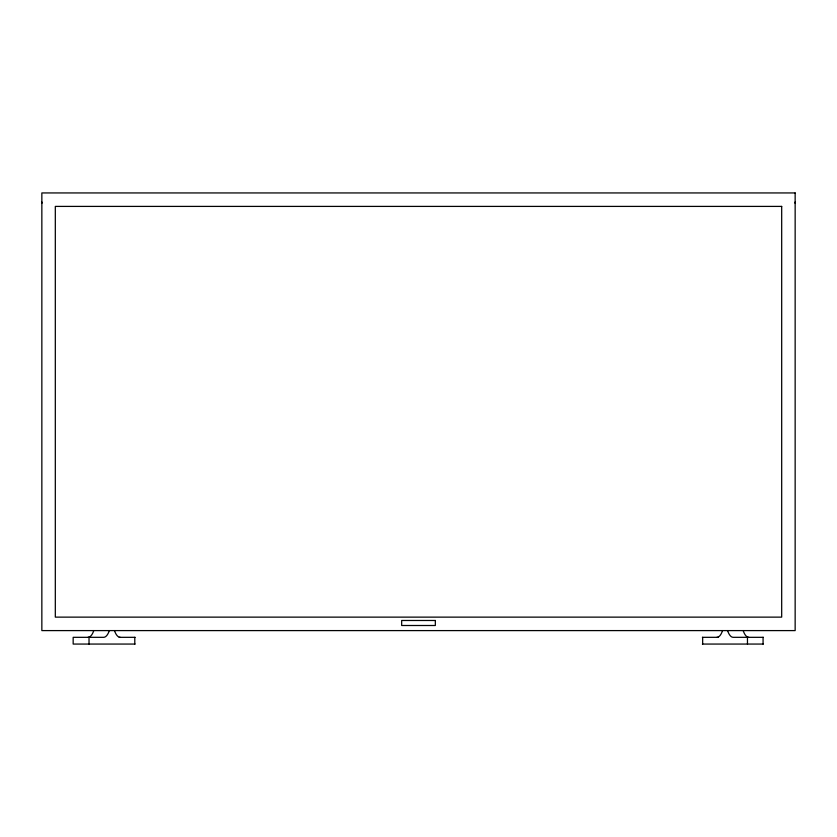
<?xml version="1.0" encoding="UTF-8"?>
<svg xmlns="http://www.w3.org/2000/svg" width="837" height="837" viewBox="0 0 837 837"><rect width="100%" height="100%" fill="white"/><g stroke="black" fill="none" stroke-linecap="round" stroke-linejoin="round"><path stroke-width="1.26" d="M795.024 203.182L795.15 201.999M119.241 637.323L135.092 637.323M702.389 637.323L718.272 637.323M763.354 637.323L733.191 637.323A19.962 7.481 90 0 1 727.583 630.596M135.092 644.061L73.164 644.061L73.164 637.323L103.61 637.323A19.962 7.638 -90 0 0 109.333 630.596M702.389 644.061L763.354 644.061M41.85 201.999L41.976 203.182M763.072 637.323L763.072 644.061M747.462 637.323L747.462 644.061M702.661 637.323L702.661 644.061M134.788 637.323L134.788 644.061M89.025 637.323L89.025 644.061M93.775 630.596A19.962 7.638 90 0 1 88.063 637.323M120.204 637.323A19.962 7.638 -90 0 1 114.481 630.596M722.54 630.596A19.962 7.481 90 0 1 716.943 637.323M748.791 637.323A19.962 7.481 -90 0 1 743.193 630.596M795.15 192.939L41.85 192.939L41.85 630.596L795.15 630.596L795.15 192.939M781.685 206.404L55.315 206.404L55.315 617.131L781.685 617.131L781.685 206.404M435.334 620.489L401.666 620.489L401.666 625.501L435.334 625.501L435.334 620.489"/></g></svg>
